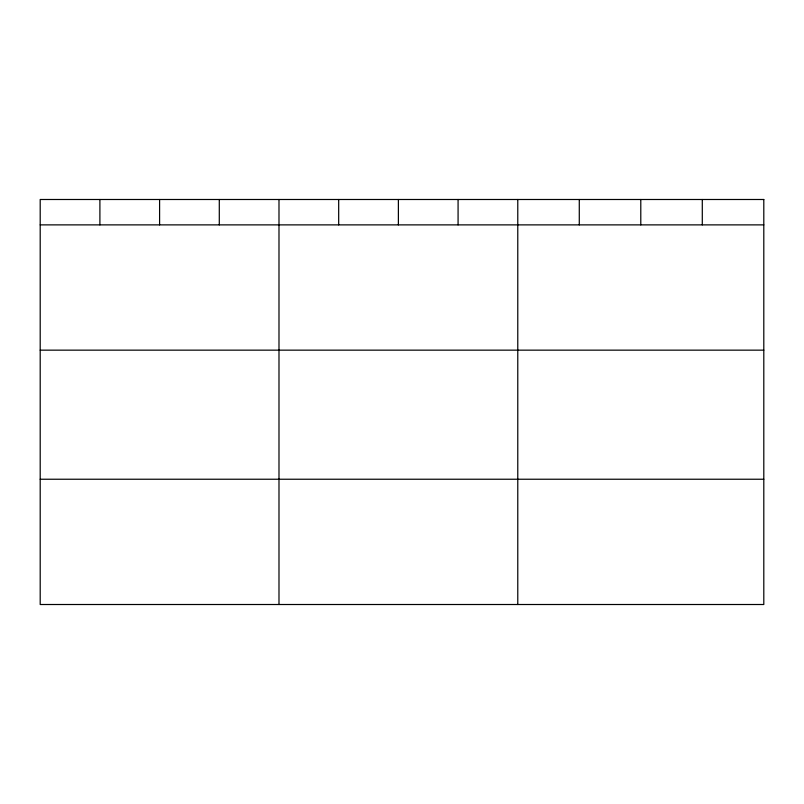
<?xml version="1.0" encoding="UTF-8"?>
<svg xmlns="http://www.w3.org/2000/svg" width="804" height="804" viewBox="0 0 804 804"><rect width="100%" height="100%" fill="white"/><g stroke="black" fill="none" stroke-linecap="round" stroke-linejoin="round"><path stroke-width="1.21" d="M40.2 224.879L763.8 224.879M40.2 350.152L763.8 350.152M40.2 479.234L763.8 479.234M702.294 199.492L702.294 224.879M640.788 199.492L640.788 224.879M579.282 199.492L579.282 224.879M517.776 199.492L517.776 604.507M458.079 199.492L458.079 224.879M398.382 199.492L398.382 224.879M338.685 199.492L338.685 224.879M278.988 199.492L278.988 604.507M219.291 199.492L219.291 224.879M159.594 199.492L159.594 224.879M99.897 199.492L99.897 224.879M763.8 199.492L40.2 199.492L40.2 604.507L763.8 604.507L763.8 199.492"/></g></svg>
